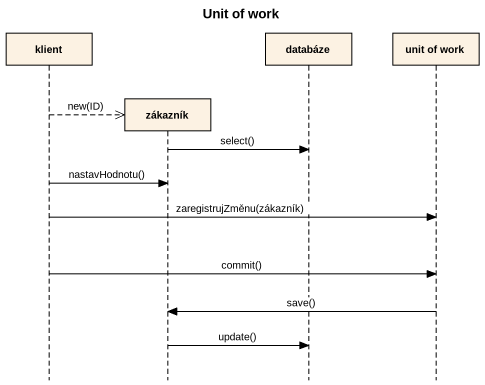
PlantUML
@startuml
title Unit of work
hide footbox
participant klient
participant zákazník
participant databáze
participant "unit of work" as unit_of_work

klient -->> zákazník ** : new(ID)
zákazník -> databáze : select()
klient -> zákazník : nastavHodnotu()
klient -> unit_of_work : zaregistrujZměnu(zákazník)
klient -> unit_of_work : commit()
unit_of_work -> zákazník : save()
zákazník -> databáze : update()
@enduml
